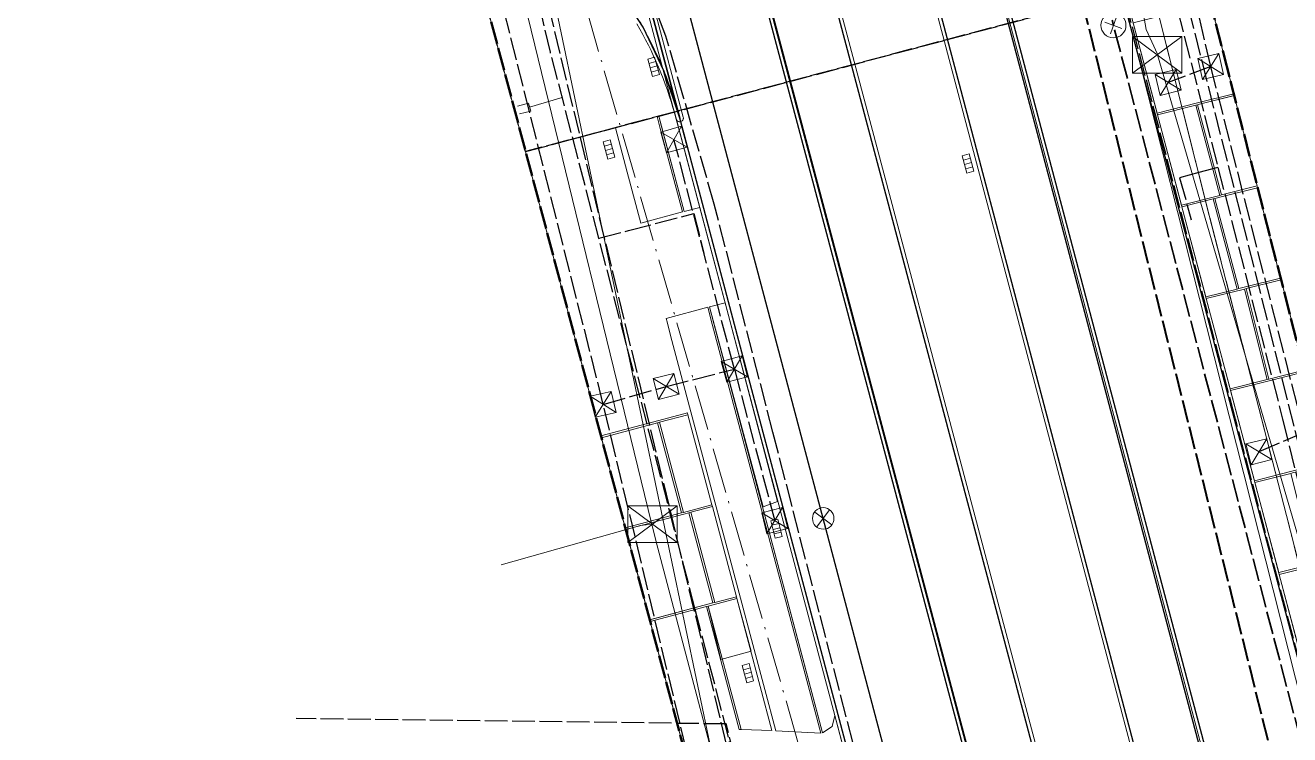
# Model space of a CAD drawing. Header units: metres. Extents: x 105014 to 106600, y 111320 to 118425.
# Drawn here: x 105329.2 to 105399.7, y 112710.9 to 112750.4 of the extents above; entities that cross this region are included whole.
import ezdxf

# ---------------------------------------------------------------- set-up
doc = ezdxf.new("R2010")
doc.units = ezdxf.units.M
doc.linetypes.add('DASHDOT', pattern=[3.556, 2.54, -0.508, 0, -0.508])
doc.linetypes.add('DASHED', pattern=[1.524, 1.27, -0.254])
for name, color, linetype, lineweight in [('00-BASE-LIMITE', 7, 'DASHED', 50), ('00-BASE-UE', 42, 'DASHED', 25), ('10-PAV-CALZADA-BRT', 12, 'CONTINUOUS', 30), ('10-PAV-CALZADA-MIXTA', 8, 'CONTINUOUS', 30), ('10-PAV-CICLORUTA', 76, 'CONTINUOUS', 18), ('10-PAV-SARDINEL', 252, 'CONTINUOUS', 13), ('20-EP-ZONA-DURA', 253, 'CONTINUOUS', 13), ('20-EP-ZONA-VERDE', 84, 'CONTINUOUS', 13), ('30-RED-ENEL-NODOS', 11, 'CONTINUOUS', 13), ('30-RED-ENEL-PROY', 1, 'DASHED', 25), ('30-RED-ETB-CAMARA', 151, 'CONTINUOUS', 13), ('30-RED-ETB-EXIST', 145, 'CONTINUOUS', 13), ('30-RED-MOVISTAR-PROY', 4, 'DASHED', 25), ('30-RED-VANTI-EXIST', 52, 'CONTINUOUS', 13), ('30-RED-VANTI-PROY', 2, 'DASHED', 25), ('30-RED-VANTI-RETIRO', 8, 'DASHDOT', 13), ('35-RH-ACUE-DOMICILIARIA', 152, 'CONTINUOUS', 9), ('35-RH-ACUE-MENOR-EXIST', 151, 'CONTINUOUS', 13), ('35-RH-ACUE-MENOR-PROY', 5, 'DASHED', 25), ('35-RH-PLUV-COLECTOR', 96, 'CONTINUOUS', 30), ('35-RH-PLUV-INTERCEPTOR', 3, 'DASHED', 40), ('35-RH-PLUV-NODOS', 94, 'CONTINUOUS', 13), ('35-RH-PLUV-RETIRO', 8, 'DASHDOT', 13), ('35-RH-SUDS-ZONAS', 92, 'CONTINUOUS', 20), ('36-RH-SAN-COLECTOR-PROY', 6, 'DASHED', 35), ('36-RH-SAN-POZOS', 216, 'CONTINUOUS', 13), ('60-PREDIAL-LOTE', 42, 'CONTINUOUS', 13)]:
    doc.layers.add(name, color=color, linetype=linetype, lineweight=lineweight)

# ---------------------------------------------------------------- blocks, each defined once
blk = doc.blocks.new('CAM_ETB_T_13')
for p, q in [((-1.375, -1.025), (1.375, 1.025)), ((-1.375, 1.025), (1.375, -1.025))]:
    blk.add_line(p, q)
blk.add_lwpolyline([(-1.375, -1.025), (1.375, -1.025), (1.375, 1.025), (-1.375, 1.025)], close=True)
blk = doc.blocks.new('CAJA_ENEL')
for p, q in [((-0.6, -0.6), (0.6, 0.6)), ((-0.6, 0.6), (0.6, -0.6))]:
    blk.add_line(p, q)
blk.add_lwpolyline([(-0.6, -0.6), (0.6, -0.6), (0.6, 0.6), (-0.6, 0.6)], close=True)
blk = doc.blocks.new('POZO_SAN')
for p, q in [((-0.5, 0), (0.5, 0)), ((0, -0.5), (0, 0.5))]:
    blk.add_line(p, q)
blk.add_circle((0, 0), 0.7)
blk = doc.blocks.new('SUMIDERO')
for p, q in [((-0.25, -0.2), (-0.25, 0.2)), ((0, -0.2), (0, 0.2)), ((0.25, -0.2), (0.25, 0.2))]:
    blk.add_line(p, q)
blk.add_lwpolyline([(-0.5, -0.2), (0.5, -0.2), (0.5, 0.2), (-0.5, 0.2)], close=True)
blk = doc.blocks.new('POZO_PLUV')
for p, q in [((-0.42, -0.42), (0.42, 0.42)), ((-0.42, 0.42), (0.42, -0.42))]:
    blk.add_line(p, q)
blk.add_circle((0, 0), 0.6)

msp = doc.modelspace()

# ---------------------------------------------------------------- linework, layer by layer
at = {"layer": '00-BASE-LIMITE'}
for points in [[(105403.9137, 112818.8611), (105399.1897, 112815.9841), (105395.1695, 112813.6621), (105390.4523, 112811.0797), (105388.8345, 112810.2285), (105386.9195, 112809.2427), (105384.6201, 112808.0905), (105383.4393, 112807.5119), (105384.0041, 112803.9301), (105385.6897, 112793.2359), (105385.8225, 112792.3927), (105385.3009, 112789.8933), (105390.0035, 112772.2771), (105391.2157, 112767.5669), (105393.6763, 112757.8893), (105396.0021, 112748.7837), (105398.6051, 112738.5087), (105402.0385, 112725.0969)], [(105368.7619, 112699.3103), (105354.4515, 112753.3585), (105337.9219, 112758.7275), (105323.8061, 112763.3125), (105324.2143, 112764.6001), (105313.5091, 112768.2021), (105312.6971, 112768.4401), (105312.2591, 112768.5241), (105310.9491, 112768.9051), (105306.0401, 112770.4231), (105305.7745, 112770.5361), (105293.3541, 112774.4061), (105289.6941, 112775.5977), (105287.9911, 112776.1541)]]:
    msp.add_lwpolyline(points, dxfattribs=at)
at = {"layer": '00-BASE-UE'}
for points in [[(105384.0041, 112803.9301), (105385.6897, 112793.2359), (105385.8225, 112792.3927), (105385.3009, 112789.8933), (105390.0035, 112772.2771), (105391.2157, 112767.5669), (105393.6763, 112757.8893), (105394.8212, 112753.4073), (105357.0915, 112743.3877), (105354.4515, 112753.3585), (105337.9219, 112758.7275), (105323.8061, 112763.3125), (105324.2143, 112764.6001), (105313.5091, 112768.2021), (105312.6971, 112768.4401), (105312.2591, 112768.5241), (105310.9491, 112768.9051), (105306.0401, 112770.4231), (105305.7745, 112770.5361), (105293.3541, 112774.4061), (105289.6941, 112775.5977), (105287.9911, 112776.1541)], [(105368.7619, 112699.3103), (105357.0915, 112743.3877), (105394.8212, 112753.4073), (105396.0021, 112748.7837), (105396.0021, 112748.7837), (105398.6051, 112738.5087), (105402.0385, 112725.0969), (105406.1547, 112708.9561)]]:
    msp.add_lwpolyline(points, dxfattribs=at)
at = {"layer": '10-PAV-CALZADA-BRT'}
for points in [[(105369.4269, 112805.6577), (105420.4073, 112612.7045)], [(105412.9105, 112627.3773), (105366.4429, 112803.2507)], [(105361.1437, 112801.2933), (105371.9412, 112760.6341), (105394.7207, 112674.8553)], [(105391.3379, 112673.9571), (105368.5623, 112759.7211), (105357.7085, 112800.5921)]]:
    msp.add_lwpolyline(points, dxfattribs=at)
at = {"layer": '10-PAV-CALZADA-MIXTA'}
for points in [[(105384.8423, 112673.0919), (105374.5137, 112711.9853), (105368.9031, 112733.1131), (105365.9173, 112744.3563), (105365.6806, 112745.2479), (105360.3011, 112765.5049), (105359.2122, 112769.6053), (105351.6076, 112798.2411), (105349.2969, 112806.9424), (105349.2072, 112807.2803), (105346.9011, 112815.964), (105346.3181, 112818.1594), (105337.8211, 112851.5387), (105337.8177, 112851.5574), (105334.1546, 112873.8212)], [(105420.1563, 112614.9473), (105389.7224, 112729.9788), (105369.6824, 112805.7252)], [(105377.8965, 112799.1125), (105378.4825, 112796.8977), (105378.4959, 112796.8495), (105387.1148, 112764.272), (105387.4555, 112762.9829), (105388.0939, 112760.5695), (105394.6933, 112735.6261), (105395.5053, 112732.5569), (105403.5419, 112702.1805)], [(105358.1622, 112797.9097), (105390.883, 112674.6961)], [(105360.3011, 112765.5049), (105365.6806, 112745.2479), (105364.8149, 112747.8452), (105363.6339, 112750.3151), (105362.1557, 112752.6196)]]:
    msp.add_lwpolyline(points, dxfattribs=at)
at = {"layer": '10-PAV-CICLORUTA'}
for points in [[(105364.5897, 112744.6801), (105365.8279, 112740.0173), (105363.5083, 112739.4011), (105362.7575, 112742.2287), (105362.0967, 112744.7169), (105364.4163, 112745.3329), (105364.5897, 112744.6801)], [(105367.4871, 112733.7699), (105373.5437, 112710.9579), (105371.0261, 112711.0923), (105370.4139, 112713.3981), (105365.1733, 112733.1321), (105364.9713, 112733.8921), (105364.9201, 112734.0855), (105367.2397, 112734.7015), (105367.4871, 112733.7699)]]:
    msp.add_lwpolyline(points, close=True, dxfattribs=at)
at = {"layer": '10-PAV-SARDINEL'}
for points in [[(105420.4073, 112612.7045), (105369.4313, 112805.6409), (105369.4544, 112805.631), (105369.4785, 112805.6242), (105369.5033, 112805.6204), (105389.5291, 112729.9276), (105419.963, 112614.8961)], [(105419.963, 112614.8961), (105389.5291, 112729.9276), (105369.5033, 112805.6204)], [(105369.6824, 112805.7252), (105389.7224, 112729.9788), (105420.1563, 112614.9473)], [(105391.0763, 112674.7475), (105358.3557, 112797.9605), (105357.6914, 112800.5236), (105357.7199, 112800.5491), (105368.5623, 112759.7211), (105391.3379, 112673.9571)], [(105403.5419, 112702.1805), (105395.5053, 112732.5569), (105394.6933, 112735.6261), (105388.0939, 112760.5695), (105387.4555, 112762.9829), (105387.1148, 112764.272), (105378.4959, 112796.8495), (105378.4825, 112796.8977), (105377.8965, 112799.1125)], [(105378.0898, 112799.1637), (105378.6755, 112796.9501), (105378.6889, 112796.9019), (105387.3082, 112764.3232), (105387.6489, 112763.034), (105388.2872, 112760.6207), (105394.8866, 112735.6773), (105395.6986, 112732.6081), (105403.7352, 112702.2317)], [(105384.649, 112673.0406), (105374.3204, 112711.934), (105368.7098, 112733.0618), (105365.724, 112744.305), (105365.4873, 112745.1966), (105360.1078, 112765.4536), (105359.0189, 112769.554), (105351.4143, 112798.1898)], [(105351.6076, 112798.2411), (105359.2122, 112769.6053), (105360.3011, 112765.5049), (105365.6806, 112745.2479), (105365.9173, 112744.3563), (105368.9031, 112733.1131), (105374.5137, 112711.9853), (105384.8423, 112673.0919)], [(105390.883, 112674.6961), (105358.1622, 112797.9097)], [(105358.3557, 112797.9605), (105391.0763, 112674.7475)], [(105363.4649, 112750.613), (105363.6339, 112750.3151), (105363.7982, 112750.0147), (105363.9578, 112749.7117), (105364.1127, 112749.4063), (105364.2628, 112749.0985), (105364.4081, 112748.7884), (105364.5486, 112748.4761), (105364.6842, 112748.1617), (105364.8149, 112747.8452), (105364.9407, 112747.5267), (105365.0615, 112747.2063), (105365.1773, 112746.884), (105365.2881, 112746.56), (105365.3939, 112746.2343), (105365.4946, 112745.907), (105365.5901, 112745.5781), (105365.6806, 112745.2479), (105360.3011, 112765.5049)], [(105360.4965, 112765.548), (105365.8737, 112745.3), (105365.8796, 112745.2675), (105365.8801, 112745.2345), (105365.8752, 112745.2018), (105365.865, 112745.1704), (105365.8497, 112745.1411), (105365.8298, 112745.1147), (105365.8058, 112745.092), (105365.7785, 112745.0735), (105365.7484, 112745.0598), (105365.7165, 112745.0512), (105365.6837, 112745.048), (105365.6507, 112745.0502), (105365.6186, 112745.0578), (105365.5881, 112745.0706), (105365.5602, 112745.0883), (105365.5355, 112745.1103), (105365.5149, 112745.136), (105365.4987, 112745.1648), (105365.4875, 112745.1959), (105365.3976, 112745.5238), (105365.3029, 112745.8496), (105365.2032, 112746.174), (105365.0984, 112746.4967), (105364.9889, 112746.8169), (105364.8738, 112747.1372), (105364.7541, 112747.4546), (105364.6294, 112747.7702), (105364.5004, 112748.0827), (105364.3655, 112748.3955), (105364.226, 112748.7058), (105364.0823, 112749.0123), (105363.9334, 112749.3176), (105363.7801, 112749.6199), (105363.622, 112749.92), (105363.4593, 112750.2176), (105363.2917, 112750.513)]]:
    msp.add_lwpolyline(points, dxfattribs=at)
at = {"layer": '20-EP-ZONA-DURA'}
for points in [[(105393.9353, 112756.8755), (105396.0021, 112748.7837), (105396.5542, 112746.6042), (105394.5405, 112746.0979), (105392.2799, 112745.5293), (105390.9499, 112750.5569), (105393.2723, 112751.1407), (105395.2689, 112751.6429), (105395.2447, 112751.7397), (105393.2479, 112751.2377), (105391.9801, 112756.2809), (105393.9573, 112756.7781), (105393.9353, 112756.8755)], [(105397.8558, 112741.4664), (105395.8662, 112740.9667), (105394.5362, 112745.9939), (105394.5649, 112746.0009), (105396.5788, 112746.5073), (105397.8558, 112741.4664)], [(105362.7575, 112742.2287), (105363.5083, 112739.4011), (105365.8279, 112740.0173), (105364.5897, 112744.6801), (105364.4163, 112745.3329), (105362.0967, 112744.7169), (105362.7575, 112742.2287)], [(105397.1255, 112735.8177), (105396.8343, 112735.7451), (105395.5049, 112740.7723), (105395.8573, 112740.8607), (105397.8804, 112741.3695), (105398.6051, 112738.5087), (105399.1628, 112736.3302), (105397.1255, 112735.8177)], [(105399.1876, 112736.2333), (105401.7916, 112726.0612), (105399.7105, 112725.5379), (105397.7035, 112725.0332), (105396.3727, 112730.0605), (105398.4421, 112730.5807), (105400.4945, 112731.0969), (105400.4701, 112731.1939), (105398.5145, 112730.7021), (105397.2465, 112735.7451), (105399.1876, 112736.2333)], [(105365.1733, 112733.1321), (105370.4139, 112713.3981), (105371.0261, 112711.0923), (105373.5437, 112710.9579), (105367.4871, 112733.7699), (105367.2397, 112734.7015), (105364.9201, 112734.0855), (105364.9713, 112733.8921), (105365.1733, 112733.1321)], [(105365.7831, 112723.2393), (105362.6467, 112722.4063), (105361.3158, 112727.4331), (105364.4485, 112728.2651), (105365.7831, 112723.2393)], [(105367.2391, 112718.1423), (105364.0033, 112717.2829), (105362.6723, 112722.3097), (105365.9049, 112723.1681), (105366.1945, 112723.245), (105367.5291, 112718.2193), (105367.2391, 112718.1423)]]:
    msp.add_lwpolyline(points, close=True, dxfattribs=at)
for points in [[(105368.7619, 112699.3103), (105364.0288, 112717.1863), (105367.1691, 112718.0201), (105368.9905, 112711.1611), (105369.0949, 112711.1577), (105370.8173, 112711.0995), (105368.8599, 112718.4692), (105368.8345, 112718.5659), (105367.4996, 112723.5916), (105367.4737, 112723.6883), (105366.1387, 112728.714), (105366.1129, 112728.8105), (105364.5185, 112728.3871), (105361.2902, 112727.5299), (105354.4515, 112753.3585)], [(105363.2917, 112750.513), (105363.4593, 112750.2176), (105363.622, 112749.92), (105363.7801, 112749.6199), (105363.9334, 112749.3176), (105364.0823, 112749.0123), (105364.226, 112748.7058), (105364.3655, 112748.3955), (105364.5004, 112748.0827), (105364.6294, 112747.7702), (105364.7541, 112747.4546), (105364.8738, 112747.1372), (105364.9889, 112746.8169), (105365.0984, 112746.4967), (105365.2032, 112746.174), (105365.3029, 112745.8496), (105365.379, 112745.5877), (105365.1869, 112745.5375), (105364.5099, 112745.3629), (105365.9193, 112740.0489), (105365.9229, 112740.0498), (105365.9247, 112740.0429), (105366.7914, 112740.2731), (105366.7945, 112740.2739), (105368.2061, 112734.9581), (105367.3363, 112734.7271), (105367.3375, 112734.7228), (105367.3327, 112734.7215), (105370.1804, 112724.0154), (105370.2013, 112723.9366), (105370.1979, 112723.9357), (105372.8703, 112713.8555), (105372.8775, 112713.8574), (105373.6429, 112710.9749), (105374.1654, 112711.3247), (105374.3205, 112711.9341), (105375.1609, 112708.7688)]]:
    msp.add_lwpolyline(points, dxfattribs=at)
at = {"layer": '20-EP-ZONA-VERDE'}
msp.add_lwpolyline([(105394.9139, 112674.9067), (105363.0953, 112794.7235), (105368.1365, 112796.0573), (105412.7001, 112627.3907)], dxfattribs=at)
for points in [[(105396.5853, 112746.5089), (105394.5649, 112746.0009), (105394.5362, 112745.9939), (105394.4394, 112745.9686), (105392.3055, 112745.4327), (105392.2799, 112745.5293), (105394.5405, 112746.0979), (105396.5611, 112746.6059), (105396.5853, 112746.5089)], [(105366.7945, 112740.2739), (105365.9247, 112740.0429), (105364.6863, 112744.7057), (105364.5129, 112745.3587), (105365.3829, 112745.5895), (105366.7945, 112740.2739)], [(105395.7696, 112740.9417), (105393.6357, 112740.4053), (105392.3055, 112745.4327), (105394.4394, 112745.9686), (105395.7696, 112740.9417)], [(105395.8662, 112740.9667), (105395.8328, 112740.9581), (105395.7696, 112740.9417), (105394.4394, 112745.9686), (105394.5362, 112745.9939), (105395.8662, 112740.9667)], [(105397.8803, 112741.3695), (105395.8573, 112740.8607), (105395.5049, 112740.7723), (105395.4078, 112740.7474), (105393.6613, 112740.3085), (105393.6357, 112740.4053), (105395.7696, 112740.9417), (105395.8328, 112740.9581), (105395.8662, 112740.9667), (105397.8561, 112741.4665), (105397.8803, 112741.3695)], [(105396.7376, 112735.7202), (105394.9925, 112735.2815), (105393.6613, 112740.3085), (105395.4078, 112740.7474), (105396.7376, 112735.7202)], [(105396.8343, 112735.7451), (105396.7376, 112735.7202), (105395.4078, 112740.7474), (105395.5049, 112740.7723), (105396.8343, 112735.7451)], [(105399.1877, 112736.2333), (105397.2465, 112735.7451), (105397.1496, 112735.7208), (105395.0169, 112735.1845), (105394.9925, 112735.2815), (105396.7376, 112735.7202), (105396.8343, 112735.7451), (105397.1255, 112735.8177), (105399.1633, 112736.3303), (105399.1877, 112736.2333)], [(105398.4177, 112730.6777), (105396.3479, 112730.1574), (105395.0169, 112735.1845), (105397.1496, 112735.7208), (105398.4177, 112730.6777)], [(105398.5145, 112730.7021), (105398.4177, 112730.6777), (105397.1496, 112735.7208), (105397.2465, 112735.7451), (105398.5145, 112730.7021)], [(105368.7097, 112733.0617), (105374.3205, 112711.9341), (105374.1652, 112711.3243), (105373.6429, 112710.9749), (105367.5837, 112733.7955), (105367.3363, 112734.7271), (105368.2061, 112734.9581), (105368.7097, 112733.0617)], [(105396.3504, 112730.1472), (105396.3479, 112730.1574), (105398.4177, 112730.6777), (105396.3504, 112730.1472)], [(105400.4945, 112731.0969), (105398.4421, 112730.5807), (105396.3727, 112730.0605), (105396.3504, 112730.1472), (105398.4177, 112730.6777), (105398.5145, 112730.7021), (105400.4701, 112731.1939), (105400.4945, 112731.0969)], [(105366.1387, 112728.714), (105364.5448, 112728.2907), (105364.4485, 112728.2651), (105361.3157, 112727.4331), (105361.2901, 112727.5299), (105364.5185, 112728.3871), (105366.1129, 112728.8105), (105366.1387, 112728.714)], [(105367.4737, 112723.6883), (105365.8796, 112723.2649), (105364.5448, 112728.2907), (105366.1387, 112728.714), (105367.4737, 112723.6883)], [(105365.8796, 112723.2649), (105365.7831, 112723.2393), (105364.4485, 112728.2651), (105364.5448, 112728.2907), (105365.8796, 112723.2649)], [(105401.8155, 112725.9641), (105399.8315, 112725.4651), (105399.7346, 112725.4408), (105397.7285, 112724.9363), (105397.7041, 112725.0333), (105399.7105, 112725.5379), (105401.7911, 112726.0611), (105401.8155, 112725.9641)], [(105401.0027, 112720.3978), (105399.0597, 112719.9093), (105397.7285, 112724.9363), (105399.7346, 112725.4408), (105401.0027, 112720.3978)], [(105367.4996, 112723.5916), (105366.291, 112723.2707), (105366.1945, 112723.245), (105365.9049, 112723.1681), (105362.6723, 112722.3097), (105362.6467, 112722.4063), (105365.7831, 112723.2393), (105365.8796, 112723.2649), (105367.4737, 112723.6883), (105367.4996, 112723.5916)], [(105367.6257, 112718.2449), (105367.5291, 112718.2193), (105366.1945, 112723.245), (105366.291, 112723.2707), (105367.6257, 112718.2449)], [(105368.8345, 112718.5659), (105367.6257, 112718.2449), (105366.291, 112723.2707), (105367.4996, 112723.5916), (105368.8345, 112718.5659)], [(105403.1271, 112720.8289), (105401.0271, 112720.3007), (105400.7361, 112720.2276), (105400.6391, 112720.2033), (105399.0841, 112719.8123), (105399.0597, 112719.9093), (105401.0027, 112720.3978), (105401.0995, 112720.4221), (105403.1027, 112720.9259), (105403.1271, 112720.8289)], [(105401.9072, 112715.1603), (105400.4153, 112714.7851), (105399.0841, 112719.8123), (105400.6391, 112720.2033), (105401.9072, 112715.1603)], [(105368.8599, 112718.4692), (105367.2656, 112718.0457), (105367.1691, 112718.0201), (105364.0287, 112717.1863), (105364.0031, 112717.2829), (105367.2391, 112718.1423), (105367.5291, 112718.2193), (105367.6257, 112718.2449), (105368.8345, 112718.5659), (105368.8599, 112718.4692)], [(105369.0949, 112711.1577), (105368.9905, 112711.1611), (105367.1691, 112718.0201), (105367.2656, 112718.0457), (105369.0949, 112711.1577)], [(105370.8173, 112711.0995), (105369.0949, 112711.1577), (105367.2656, 112718.0457), (105368.8599, 112718.4692), (105370.8173, 112711.0995)]]:
    msp.add_lwpolyline(points, close=True, dxfattribs=at)
at = {"layer": '30-RED-ENEL-PROY'}
for points in [[(105395.2685, 112748.1281), (105390.5825, 112768.2109)], [(105361.4157, 112729.2901), (105354.8349, 112755.4595)], [(105395.2685, 112748.1281), (105392.8965, 112747.2367)], [(105400.4763, 112727.7275), (105395.2685, 112748.1281)], [(105368.7251, 112731.2597), (105365.3565, 112744.0559)], [(105364.9221, 112730.2905), (105368.7251, 112731.2597)], [(105368.7251, 112731.2597), (105370.9735, 112722.8041)], [(105361.4157, 112729.2901), (105364.9221, 112730.2905)], [(105367.8141, 112702.6573), (105361.4157, 112729.2901)], [(105400.4763, 112727.7275), (105397.9557, 112726.6519)]]:
    msp.add_lwpolyline(points, dxfattribs=at)
at = {"layer": '30-RED-ETB-EXIST'}
for points in [[(105392.308, 112748.784), (105392.297, 112748.822), (105391.663, 112750.192), (105389.894, 112760.236), (105389.905, 112760.763), (105389.593, 112760.77)], [(105364.165, 112722.611), (105364.102, 112722.66), (105357.212, 112750.909), (105356.997, 112751.66), (105357.273, 112751.739)], [(105406.947, 112698.847), (105406.874, 112698.828), (105406.866, 112698.857), (105392.308, 112748.784)], [(105355.727, 112720.335), (105363.494, 112722.538), (105364.126, 112722.602)], [(105375.681, 112679.392), (105375.365, 112679.956), (105364.358, 112721.619), (105364.126, 112722.602)]]:
    msp.add_lwpolyline(points, dxfattribs=at)
at = {"layer": '30-RED-MOVISTAR-PROY'}
for points in [[(105391.7664, 112760.338), (105404.7437, 112708.8721)], [(105376.8583, 112674.7729), (105358.153, 112752.4342)]]:
    msp.add_lwpolyline(points, dxfattribs=at)
at = {"layer": '30-RED-VANTI-EXIST'}
msp.add_lwpolyline([(105404.174, 112704.7463), (105399.4901, 112723.0879), (105395.1871, 112739.8297), (105391.4599, 112754.6095), (105388.5559, 112765.7855), (105385.7759, 112776.8073), (105384.1601, 112783.4215), (105380.0941, 112799.6583), (105375.8063, 112816.3761), (105372.2757, 112829.6353), (105369.5193, 112839.9789), (105369.2644, 112841.0077)], dxfattribs=at)
at = {"layer": '30-RED-VANTI-PROY'}
for points in [[(105370.8717, 112727.7386), (105367.6003, 112740.4501), (105365.9161, 112746.3363), (105364.9097, 112749.8135), (105363.4193, 112753.6937), (105360.8135, 112765.3983), (105356.1427, 112783.0601), (105354.2839, 112790.4611), (105347.9201, 112814.3913), (105345.8427, 112821.9247), (105340.7719, 112840.2541), (105339.0697, 112847.9581), (105337.7281, 112853.7557), (105335.1097, 112861.1567), (105334.4737, 112866.8803), (105334.4435, 112872.6391)], [(105404.174, 112704.7463), (105402.9895, 112704.4563), (105396.6479, 112728.4693), (105387.9059, 112761.7587), (105386.0875, 112773.7159), (105384.3641, 112779.3589), (105380.5699, 112791.0797), (105377.9201, 112799.4449), (105375.3649, 112809.1649), (105375.2443, 112810.5545), (105373.5309, 112817.1261), (105371.2705, 112824.9245), (105370.1995, 112831.9597), (105369.2644, 112841.0077)], [(105373.4554, 112717.6997), (105370.8717, 112727.7386)], [(105379.5158, 112694.1516), (105373.4554, 112717.6997)], [(105388.9567, 112605.221), (105393.9601, 112607.4285), (105389.7879, 112628.8475), (105386.2041, 112644.3063), (105381.0407, 112661.8447), (105379.4955, 112667.9327), (105380.4471, 112668.2523), (105376.7711, 112680.9127), (105374.9239, 112685.0027), (105371.4113, 112699.1725), (105368.2701, 112711.4697), (105344.2989, 112711.7763)]]:
    msp.add_lwpolyline(points, dxfattribs=at)
at = {"layer": '30-RED-VANTI-RETIRO'}
msp.add_lwpolyline([(105404.174, 112704.7463), (105399.4901, 112723.0879), (105395.1871, 112739.8297), (105391.4599, 112754.6095), (105388.5559, 112765.7855), (105385.7759, 112776.8073), (105384.1601, 112783.4215), (105380.0941, 112799.6583), (105375.8063, 112816.3761), (105372.2757, 112829.6353), (105369.5193, 112839.9789), (105369.2644, 112841.0077)], dxfattribs=at)
at = {"layer": '35-RH-ACUE-DOMICILIARIA'}
for points in [[(105357.3127, 112745.8686), (105359.129, 112746.4008)], [(105356.6351, 112745.9242), (105357.2532, 112746.0901), (105357.3721, 112745.6471), (105356.754, 112745.4812)]]:
    msp.add_lwpolyline(points, dxfattribs=at)
at = {"layer": '35-RH-ACUE-MENOR-EXIST'}
for points in [[(105388.07, 112761.24), (105400.8118, 112710.7836)], [(105388.07, 112761.24), (105400.8118, 112710.7836)], [(105358.3047, 112753.6683), (105368.2054, 112706.2943)]]:
    msp.add_lwpolyline(points, dxfattribs=at)
at = {"layer": '35-RH-ACUE-MENOR-PROY'}
for points in [[(105404.0928, 113003.9217), (105395.782, 112973.4496), (105391.8451, 112959.0454), (105390.9603, 112955.8084), (105386.8201, 112953.5303), (105377.6945, 112925.8918), (105372.9754, 112911.4619), (105372.9844, 112910.4227), (105373.0819, 112899.1854), (105373.0994, 112897.1686), (105370.6587, 112862.167), (105375.5872, 112826.8067), (105378.3449, 112807.0202), (105378.474, 112805.491), (105378.8918, 112800.5401), (105384.2738, 112784.6049), (105386.5313, 112777.9287), (105386.9695, 112776.3861), (105395.6709, 112742.5019), (105399.2767, 112728.4609), (105410.5995, 112682.2575)], [(105370.691, 112701.8888), (105366.544, 112717.8541), (105361.1677, 112738.5522), (105358.4748, 112748.9194), (105356.9812, 112755.3645), (105355.5454, 112756.9563), (105346.0551, 112760.4521), (105337.4682, 112763.1052), (105295.1801, 112776.042), (105256.8634, 112788.2406), (105255.2416, 112788.7872), (105239.0869, 112794.2322), (105238.0991, 112794.5682), (105147.1597, 112825.2163)], [(105395.6709, 112742.5019), (105394.6038, 112742.216), (105393.5367, 112741.9301), (105394.1832, 112739.578)], [(105361.1676, 112738.5522), (105362.8303, 112738.984), (105366.4667, 112739.9286), (105367.0295, 112737.7244)]]:
    msp.add_lwpolyline(points, dxfattribs=at)
at = {"layer": '35-RH-PLUV-COLECTOR'}
for points in [[(105373.6746, 112722.9308), (105365.2989, 112754.5805)], [(105373.6746, 112722.9308), (105365.2989, 112754.5805)], [(105382.0503, 112691.2812), (105373.6746, 112722.9308)], [(105382.0503, 112691.2812), (105373.6746, 112722.9308)]]:
    msp.add_lwpolyline(points, dxfattribs=at)
at = {"layer": '35-RH-PLUV-INTERCEPTOR'}
msp.add_lwpolyline([(105399.2142, 112707.5861), (105387.7272, 112753.319)], dxfattribs=at)
msp.add_lwpolyline([(105399.2142, 112707.5861), (105387.7272, 112753.319)], dxfattribs=at)
at = {"layer": '35-RH-PLUV-RETIRO'}
msp.add_lwpolyline([(105395.8897, 112626.0572), (105385.4752, 112664.6562), (105357.5654, 112761.4292)], dxfattribs=at)
at = {"layer": '35-RH-SUDS-ZONAS'}
for points in [[(105365.3828, 112745.5896), (105366.7944, 112740.2738), (105365.9246, 112740.0428), (105364.5129, 112745.3586), (105365.3828, 112745.5896)], [(105365.3828, 112745.5896), (105366.7944, 112740.2738), (105365.9246, 112740.0428), (105364.5129, 112745.3586), (105365.3828, 112745.5896)], [(105365.3828, 112745.5896), (105366.7944, 112740.2738), (105365.9246, 112740.0428), (105364.5129, 112745.3586), (105365.3828, 112745.5896)], [(105365.3828, 112745.5896), (105366.7944, 112740.2738), (105365.9246, 112740.0428), (105364.5129, 112745.3586), (105365.3828, 112745.5896)], [(105368.2061, 112734.9581), (105367.3362, 112734.7271), (105370.3243, 112723.5744), (105371.1306, 112723.8824), (105368.2061, 112734.9581)], [(105368.2061, 112734.9581), (105367.3362, 112734.7271), (105370.3243, 112723.5744), (105371.1306, 112723.8824), (105368.2061, 112734.9581)], [(105368.2061, 112734.9581), (105367.3362, 112734.7271), (105370.3243, 112723.5744), (105371.1306, 112723.8824), (105368.2061, 112734.9581)], [(105368.2061, 112734.9581), (105367.3362, 112734.7271), (105370.3243, 112723.5744), (105371.1306, 112723.8824), (105368.2061, 112734.9581)], [(105368.8601, 112718.4692), (105369.6641, 112715.5224), (105367.973, 112715.0734), (105367.2658, 112718.0458), (105368.8601, 112718.4692)], [(105368.8601, 112718.4692), (105369.6641, 112715.5224), (105367.973, 112715.0734), (105367.2658, 112718.0458), (105368.8601, 112718.4692)], [(105368.8601, 112718.4692), (105369.6641, 112715.5224), (105367.973, 112715.0734), (105367.2658, 112718.0458), (105368.8601, 112718.4692)], [(105368.8601, 112718.4692), (105369.6641, 112715.5224), (105367.973, 112715.0734), (105367.2658, 112718.0458), (105368.8601, 112718.4692)]]:
    msp.add_lwpolyline(points, close=True, dxfattribs=at)
at = {"layer": '36-RH-SAN-COLECTOR-PROY'}
for points in [[(105380.9164, 112787.7739), (105389.8464, 112750.4267)], [(105401.8114, 112704.7075), (105389.8464, 112750.4267)]]:
    msp.add_lwpolyline(points, dxfattribs=at)
at = {"layer": '60-PREDIAL-LOTE'}
msp.add_lwpolyline([(105313.2917, 112769.384), (105353.3408, 112757.5534), (105368.7618, 112699.3103), (105362.7604, 112700.5133), (105346.2968, 112703.8133), (105338.2855, 112705.6905), (105321.8317, 112709.5302), (105321.0349, 112714.9326), (105319.4463, 112725.9881), (105318.3864, 112731.3516), (105316.8903, 112740.7138), (105316.5094, 112743.6156), (105315.1735, 112753.3422), (105313.4421, 112768.1014), (105313.2917, 112769.384)], close=True, dxfattribs=at)

# ---------------------------------------------------------------- block references
at = {"layer": '30-RED-ENEL-NODOS'}
for p, rotation in [((105395.2684, 112748.1281), 102.6), ((105392.8963, 112747.2366), 104), ((105365.3564, 112744.0558), 105.3), ((105368.725, 112731.2597), 104.9), ((105364.9221, 112730.2905), 104.1), ((105361.4156, 112729.29), 103), ((105397.9557, 112726.6518), 103.6), ((105370.9735, 112722.8041), 104.2)]:
    msp.add_blockref('CAJA_ENEL', p, dxfattribs=dict(at, rotation=rotation))
at = {"layer": '30-RED-ETB-CAMARA'}
for p in [(105392.283, 112748.777), (105364.165, 112722.611)]:
    msp.add_blockref('CAM_ETB_T_13', p, dxfattribs=at)
at = {"layer": '35-RH-PLUV-NODOS'}
for name, p, rotation in [('SUMIDERO', (105364.2217, 112748.1078), 285.5), ('SUMIDERO', (105364.2217, 112748.1078), 285.5), ('SUMIDERO', (105364.2217, 112748.1078), 285.5), ('SUMIDERO', (105361.7354, 112743.5013), 284.9), ('SUMIDERO', (105361.7354, 112743.5013), 284.9), ('SUMIDERO', (105361.7354, 112743.5013), 284.9), ('SUMIDERO', (105381.7474, 112742.7249), 285.1), ('SUMIDERO', (105381.7474, 112742.7249), 285.1), ('SUMIDERO', (105381.7474, 112742.7249), 285.1), ('POZO_PLUV', (105373.6746, 112722.9308), 278), ('POZO_PLUV', (105373.6746, 112722.9308), 278), ('SUMIDERO', (105371.0718, 112722.3617), 284.2), ('SUMIDERO', (105371.0718, 112722.3617), 284.2), ('SUMIDERO', (105371.0718, 112722.3617), 284.2), ('SUMIDERO', (105369.4805, 112714.3041), 284.2), ('SUMIDERO', (105369.4805, 112714.3041), 284.2), ('SUMIDERO', (105369.4805, 112714.3041), 284.2)]:
    msp.add_blockref(name, p, dxfattribs=dict(at, rotation=rotation))
at = {"layer": '36-RH-SAN-POZOS', "rotation": 340}
msp.add_blockref('POZO_SAN', (105389.8464, 112750.4267), dxfattribs=at)

doc.saveas('drawing.dxf')
